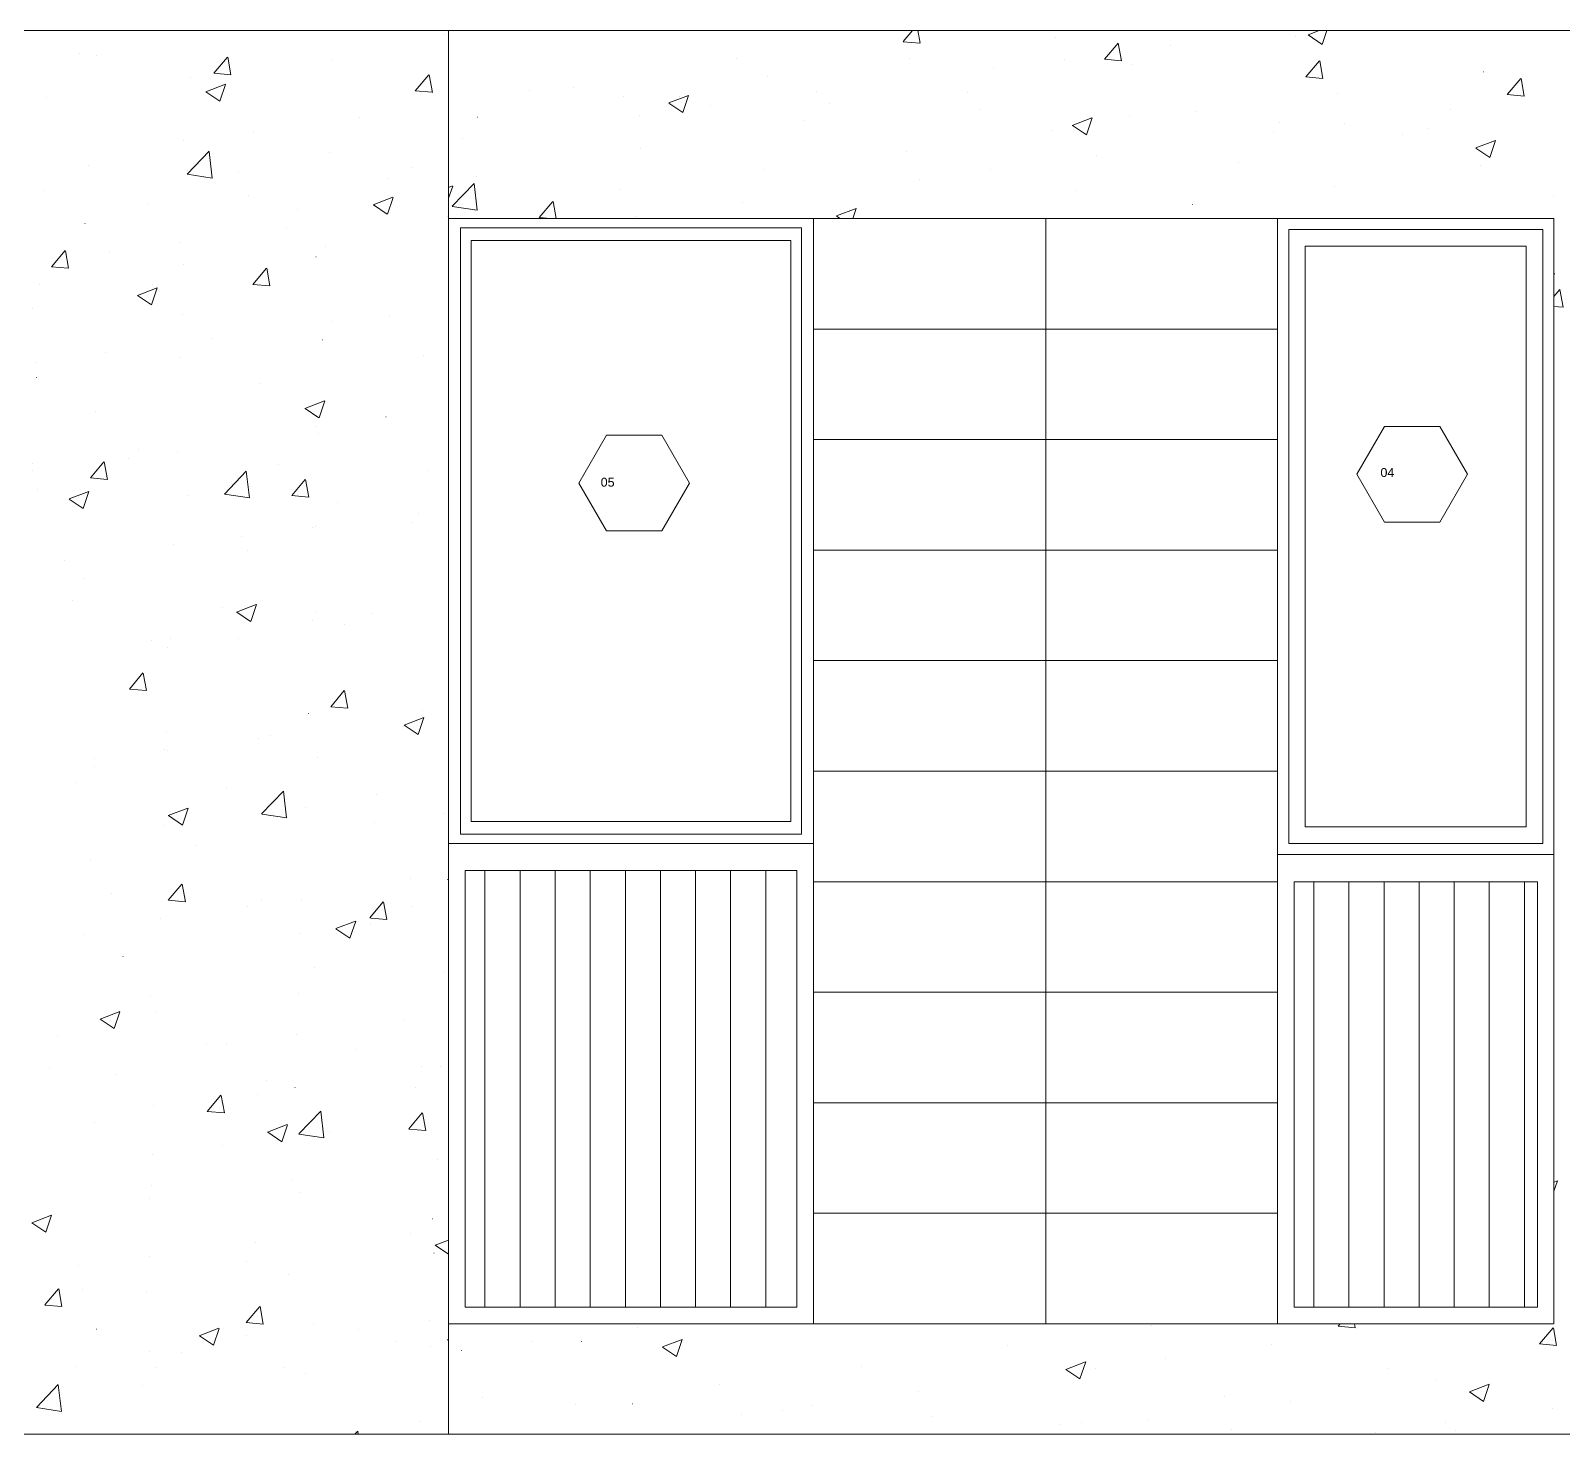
# Model space of a CAD drawing. Header units: centimetres. Extents: x -16179 to 12840, y -10704 to 3856.
# Drawn here: x 11809 to 12086.4, y -4075.6 to -3821.6 of the extents above; entities that cross this region are included whole.
import ezdxf

# ---------------------------------------------------------------- set-up
doc = ezdxf.new("R2010")
doc.units = ezdxf.units.CM
doc.header["$MEASUREMENT"] = 0
for name, color, linetype, lineweight in [('A-ELEV-MBE1_Num_Penna__7_Num_Penna__7_Num_Penna__7_Num_Penna__7_Num_Penna__7_Num_Penna__7_Num_Penna__7_Num_Penna__7_Num_Penna__7_Num_Penna__7', 7, 'Continuous', 18), ('A-ELEV-PATT_Num_Penna__8_Num_Penna__8_Num_Penna__8_Num_Penna__8_Num_Penna__8_Num_Penna__8_Num_Penna__8_Num_Penna__8_Num_Penna__8_Num_Penna__8', 8, 'Continuous', 18), ('AA - pareti sezionate_Num_Penna__7_Num_Penna__7_Num_Penna__7_Num_Penna__7_Num_Penna__7_Num_Penna__7_Num_Penna__7_Num_Penna__7_Num_Penna__7_Num_Penna__7', 7, 'Continuous', 18), ('AA - serramenti e porte_Num_Penna__4_Num_Penna__4_Num_Penna__4_Num_Penna__4_Num_Penna__4_Num_Penna__4_Num_Penna__4_Num_Penna__4_Num_Penna__4_Num_Penna__4', 4, 'Continuous', 18), ('AA pareti non sezionate_Num_Penna__2_Num_Penna__2_Num_Penna__2_Num_Penna__2_Num_Penna__2_Num_Penna__2_Num_Penna__2_Num_Penna__2_Num_Penna__2_Num_Penna__2', 2, 'Continuous', 18), ('linee sezioni frecce_Num_Penna__1_Num_Penna__255_Num_Penna__255_Num_Penna__255_Num_Penna__255_Num_Penna__255_Num_Penna__255_Num_Penna__255_Num_Penna__255_Num_Penna__255', 255, 'Continuous', 18), ('SIMBOLI FINESTRE_Num_Penna__3_Num_Penna__3_Num_Penna__3_Num_Penna__3_Num_Penna__3_Num_Penna__3_Num_Penna__3_Num_Penna__3_Num_Penna__3_Num_Penna__3', 3, 'Continuous', 18)]:
    doc.layers.add(name, color=color, linetype=linetype, lineweight=lineweight)
doc.styles.add('GENERATED_STYLE_1', font='Arial.ttf')

msp = doc.modelspace()

# ---------------------------------------------------------------- linework, layer by layer
at = {"layer": 'A-ELEV-MBE1_Num_Penna__7_Num_Penna__7_Num_Penna__7_Num_Penna__7_Num_Penna__7_Num_Penna__7_Num_Penna__7_Num_Penna__7_Num_Penna__7_Num_Penna__7', "color": 7, "linetype": 'Continuous', "lineweight": 18}
for p, q in [((12034.66, -3855.57), (11950.66, -3855.57)), ((11992.71, -4055.57), (11992.71, -3855.57)), ((12034.66, -3875.57), (12034.66, -3855.57)), ((12084.66, -4055.57), (12084.66, -3855.57)), ((11950.66, -3875.57), (12034.66, -3875.57)), ((12034.66, -3895.57), (12034.66, -3875.57)), ((12034.66, -3895.57), (11950.66, -3895.57)), ((12034.66, -3915.57), (12034.66, -3895.57)), ((11950.66, -3915.57), (12034.66, -3915.57)), ((12034.66, -3935.57), (12034.66, -3915.57)), ((11950.66, -3935.57), (12034.66, -3935.57)), ((12034.66, -3955.57), (12034.66, -3935.57)), ((12034.66, -3955.57), (11950.66, -3955.57)), ((11950.66, -3968.64), (11950.66, -4055.57)), ((11887.69, -4052.57), (11887.69, -3973.57)), ((11947.64, -3973.57), (11887.69, -3973.57)), ((11891.24, -4052.57), (11891.24, -3973.57)), ((11897.59, -4052.57), (11897.59, -3973.57)), ((11903.94, -4052.57), (11903.94, -3973.57)), ((11910.29, -4052.57), (11910.29, -3973.57)), ((11916.64, -4052.57), (11916.64, -3973.57)), ((11922.99, -4052.57), (11922.99, -3973.57)), ((11929.34, -4052.57), (11929.34, -3973.57)), ((11935.69, -4052.57), (11935.69, -3973.57)), ((11942.04, -4052.57), (11942.04, -3973.57)), ((11947.64, -3973.57), (11947.64, -4052.57)), ((11950.66, -3975.57), (12034.66, -3975.57)), ((12034.66, -3995.57), (12034.66, -3975.57)), ((12037.66, -4052.57), (12037.66, -3975.57)), ((12081.66, -3975.57), (12037.66, -3975.57)), ((12041.21, -4052.57), (12041.21, -3975.57)), ((12047.56, -4052.57), (12047.56, -3975.57)), ((12053.91, -4052.57), (12053.91, -3975.57)), ((12060.26, -4052.57), (12060.26, -3975.57)), ((12066.61, -4052.57), (12066.61, -3975.57)), ((12072.96, -4052.57), (12072.96, -3975.57)), ((12079.31, -4052.57), (12079.31, -3975.57)), ((12081.66, -3975.57), (12081.66, -4052.57)), ((11950.66, -3995.57), (12034.66, -3995.57)), ((12034.66, -4015.57), (12034.66, -3995.57)), ((11950.66, -4015.57), (12034.66, -4015.57)), ((12034.66, -4035.57), (12034.66, -4015.57)), ((12034.66, -4035.57), (11950.66, -4035.57)), ((12034.66, -4055.57), (12034.66, -4035.57)), ((11887.69, -4052.57), (11947.64, -4052.57)), ((12037.66, -4052.57), (12081.66, -4052.57)), ((11950.66, -4055.57), (12034.66, -4055.57))]:
    msp.add_line(p, q, dxfattribs=at)
at = {"layer": 'A-ELEV-PATT_Num_Penna__8_Num_Penna__8_Num_Penna__8_Num_Penna__8_Num_Penna__8_Num_Penna__8_Num_Penna__8_Num_Penna__8_Num_Penna__8_Num_Penna__8', "color": 8, "linetype": 'Continuous', "lineweight": 18}
for p, q in [((11883.7, -3822.34), (11883.7, -3822.34)), ((11966.43, -3821.61), (11966.43, -3821.61)), ((11966.9, -3823.56), (11968.57, -3821.57)), ((11966.9, -3823.57), (11969.94, -3823.83)), ((11969.98, -3823.85), (11969.56, -3821.57)), ((11994.43, -3822.78), (11994.44, -3822.78)), ((12003.33, -3826.75), (12005.78, -3823.83)), ((12006.42, -3827.03), (12005.83, -3823.85)), ((12037.85, -3822.59), (12037.86, -3822.59)), ((12040.2, -3822.34), (12042.2, -3821.57)), ((12040.21, -3822.36), (12042.74, -3824.06)), ((12042.74, -3824.06), (12043.58, -3821.57)), ((11817.95, -3825.66), (11817.95, -3825.66)), ((11820.97, -3826.13), (11820.98, -3826.13)), ((11842.19, -3829.27), (11844.64, -3826.35)), ((11845.29, -3829.55), (11844.7, -3826.36)), ((11863.67, -3826.78), (11863.67, -3826.78)), ((11936.8, -3826.69), (11936.81, -3826.69)), ((11968.05, -3826.59), (11968.05, -3826.59)), ((11996.01, -3826.73), (11996.01, -3826.73)), ((12003.34, -3826.76), (12006.38, -3827.02)), ((12015.25, -3824.2), (12015.25, -3824.2)), ((11842.21, -3829.27), (11845.24, -3829.54)), ((11878.63, -3832.46), (11881.08, -3829.54)), ((11881.73, -3832.74), (11881.14, -3829.55)), ((11983.29, -3828.41), (11983.3, -3828.41)), ((12008.23, -3827.67), (12008.23, -3827.67)), ((12039.77, -3829.94), (12042.22, -3827.02)), ((12042.86, -3830.22), (12042.27, -3827.04)), ((12071.94, -3829.05), (12071.95, -3829.05)), ((11838.01, -3830.03), (11838.01, -3830.03)), ((11840.71, -3832.64), (11844.27, -3831.27)), ((11843.26, -3834.36), (11844.29, -3831.29)), ((11878.64, -3832.46), (11881.68, -3832.73)), ((11899.32, -3832.39), (11899.33, -3832.39)), ((11907.18, -3831.78), (11907.18, -3831.78)), ((11942.39, -3829.84), (11942.39, -3829.84)), ((12039.78, -3829.94), (12042.81, -3830.21)), ((12076.21, -3833.13), (12078.66, -3830.21)), ((12079.29, -3833.41), (12078.7, -3830.22)), ((11811.92, -3833.61), (11811.93, -3833.61)), ((11840.72, -3832.66), (11843.25, -3834.36)), ((11916.31, -3833.42), (11916.31, -3833.42)), ((11924.51, -3834.66), (11928.07, -3833.29)), ((11924.52, -3834.67), (11927.05, -3836.38)), ((11926.44, -3833.53), (11926.44, -3833.53)), ((11927.05, -3836.38), (11928.08, -3833.31)), ((11931.97, -3835.16), (11931.97, -3835.16)), ((11951.21, -3832.63), (11951.21, -3832.63)), ((11953.56, -3834.68), (11953.56, -3834.68)), ((11978.6, -3832.76), (11978.6, -3832.76)), ((12045.56, -3832.86), (12045.56, -3832.86)), ((12076.22, -3833.13), (12079.25, -3833.4)), ((11868.62, -3837.26), (11868.63, -3837.26)), ((11889.92, -3837.23), (11889.93, -3837.23)), ((11919.25, -3836.84), (11919.26, -3836.84)), ((11948.97, -3837.84), (11948.98, -3837.84)), ((11980.68, -3835.83), (11980.68, -3835.83)), ((11997.51, -3838.73), (12001.07, -3837.36)), ((12000.06, -3840.44), (12001.09, -3837.37)), ((12007.79, -3836.97), (12007.8, -3836.97)), ((12019.9, -3836.12), (12019.9, -3836.12)), ((12065.92, -3835.8), (12065.93, -3835.8)), ((11849.38, -3839.79), (11849.39, -3839.79)), ((11993.82, -3839.69), (11993.82, -3839.69)), ((11997.53, -3838.74), (12000.05, -3840.44)), ((12033.97, -3840.01), (12033.97, -3840.01)), ((12034.91, -3838.12), (12034.92, -3838.12)), ((12046.68, -3838.34), (12046.69, -3838.34)), ((12057.25, -3840.37), (12057.26, -3840.37)), ((12062.03, -3839.26), (12062.03, -3839.26)), ((11836.67, -3841.47), (11836.67, -3841.47)), ((11837.37, -3847.53), (11841.32, -3843.41)), ((11841.89, -3848.25), (11841.33, -3843.42)), ((11887.17, -3841.06), (11887.17, -3841.06)), ((11919.35, -3842.93), (11919.35, -3842.93)), ((11967.43, -3843.5), (11967.44, -3843.5)), ((12070.52, -3842.79), (12074.08, -3841.43)), ((12070.53, -3842.81), (12073.06, -3844.51)), ((12073.06, -3844.51), (12074.09, -3841.44)), ((11819.57, -3846.01), (11819.57, -3846.01)), ((11863.05, -3843.69), (11863.05, -3843.69)), ((11878.13, -3846.27), (11878.13, -3846.27)), ((12001.88, -3844.24), (12001.89, -3844.24)), ((12027.63, -3845.45), (12027.63, -3845.45)), ((12071.32, -3845.97), (12071.33, -3845.97)), ((11837.38, -3847.55), (11841.9, -3848.25)), ((11837.39, -3846.94), (11837.39, -3846.94)), ((11846.68, -3847.16), (11846.69, -3847.16)), ((11873.8, -3848.3), (11873.81, -3848.3)), ((11889.72, -3848.02), (11889.73, -3848.02)), ((11941.77, -3846.75), (11941.78, -3846.75)), ((11969.93, -3848.44), (11969.93, -3848.44)), ((11982.64, -3846.77), (11982.65, -3846.77)), ((11811.31, -3850.52), (11811.31, -3850.52)), ((11848.5, -3851.35), (11848.51, -3851.35)), ((11871.03, -3853.09), (11874.59, -3851.73)), ((11873.58, -3854.81), (11874.61, -3851.74)), ((11884.66, -3849.95), (11885.38, -3849.68)), ((11884.66, -3851.88), (11885.4, -3849.69)), ((11885.31, -3853.36), (11889.27, -3849.23)), ((11889.83, -3854.07), (11889.27, -3849.25)), ((11915.69, -3850.33), (11915.69, -3850.33)), ((11998, -3850.54), (11998.01, -3850.54)), ((12044.94, -3849.77), (12044.94, -3849.77)), ((12084.64, -3851.62), (12084.65, -3851.62)), ((11830.28, -3852.83), (11830.28, -3852.83)), ((11857.4, -3853.98), (11857.4, -3853.98)), ((11871.05, -3853.11), (11873.57, -3854.81)), ((11885.32, -3853.37), (11889.84, -3854.07)), ((11889.3, -3854.14), (11889.31, -3854.14)), ((11901.07, -3855.4), (11903.52, -3852.48)), ((11904.14, -3855.57), (11903.57, -3852.5)), ((11937.84, -3852.67), (11937.85, -3852.67)), ((11954.83, -3855.11), (11958.39, -3853.75)), ((11957.8, -3855.57), (11958.41, -3853.76)), ((12019.28, -3853.03), (12019.29, -3853.03)), ((11818.87, -3856.44), (11818.88, -3856.44)), ((11855.26, -3857.3), (11855.27, -3857.3)), ((11884.51, -3855.12), (11884.52, -3855.12)), ((11901.08, -3855.4), (11903.01, -3855.57)), ((11918.6, -3855.2), (11918.61, -3855.2)), ((11954.84, -3855.12), (11955.51, -3855.57)), ((11836.02, -3859.83), (11836.03, -3859.83)), ((11812.81, -3864.29), (11815.26, -3861.37)), ((11815.9, -3864.57), (11815.32, -3861.39)), ((11823.3, -3861.5), (11823.31, -3861.5)), ((11860.67, -3862.51), (11860.68, -3862.51)), ((11862.43, -3860.6), (11862.44, -3860.6)), ((11812.82, -3864.3), (11815.85, -3864.56)), ((11836.77, -3863.85), (11836.78, -3863.85)), ((11849.24, -3867.48), (11851.69, -3864.56)), ((11852.34, -3867.76), (11851.75, -3864.58)), ((12084.78, -3865.59), (12084.79, -3865.59)), ((11810.69, -3867.43), (11810.69, -3867.43)), ((11828.35, -3869.48), (11831.91, -3868.11)), ((11830.9, -3871.2), (11831.93, -3868.13)), ((11831.05, -3867.59), (11831.05, -3867.59)), ((11849.25, -3867.49), (11852.29, -3867.75)), ((12084.66, -3869.66), (12085.71, -3868.42)), ((12086.34, -3871.62), (12085.75, -3868.44)), ((11828.36, -3869.49), (11830.89, -3871.2)), ((11809.46, -3871.83), (11809.46, -3871.83)), ((11836.58, -3872.98), (11836.58, -3872.98)), ((11873.98, -3873.11), (11873.98, -3873.11)), ((12084.66, -3871.47), (12086.3, -3871.61)), ((11863.7, -3874.12), (11863.7, -3874.12)), ((11841.9, -3877.33), (11841.9, -3877.33)), ((11861.81, -3877.51), (11861.82, -3877.51)), ((11809.94, -3881.54), (11809.94, -3881.54)), ((11822.66, -3879.87), (11822.66, -3879.87)), ((11836.15, -3880.76), (11836.16, -3880.76)), ((11880.07, -3880.28), (11880.08, -3880.28)), ((11810.07, -3884.34), (11810.08, -3884.34)), ((11850.45, -3885.37), (11850.45, -3885.37)), ((11820.82, -3890.46), (11820.83, -3890.46)), ((11858.67, -3889.93), (11862.23, -3888.57)), ((11858.69, -3889.95), (11861.21, -3891.65)), ((11861.22, -3891.65), (11862.25, -3888.58)), ((11860.62, -3893.15), (11860.62, -3893.15)), ((11873.33, -3891.47), (11873.34, -3891.47)), ((11861.2, -3894.42), (11861.2, -3894.42)), ((11826.69, -3898.94), (11826.69, -3898.94)), ((11828.53, -3897.37), (11828.54, -3897.37)), ((11835.54, -3897.68), (11835.54, -3897.68)), ((11809.29, -3899.9), (11809.3, -3899.9)), ((11809.45, -3901.25), (11809.46, -3901.25)), ((11819.86, -3902.5), (11822.3, -3899.58)), ((11822.95, -3902.78), (11822.36, -3899.6)), ((11844.1, -3905.42), (11848.06, -3901.3)), ((11848.62, -3906.14), (11848.06, -3901.31)), ((11853.8, -3900.08), (11853.81, -3900.08)), ((11880.92, -3901.23), (11880.93, -3901.23)), ((11819.87, -3902.51), (11822.9, -3902.77)), ((11856.29, -3905.69), (11858.74, -3902.77)), ((11859.39, -3905.97), (11858.8, -3902.79)), ((11810.28, -3904.61), (11810.28, -3904.61)), ((11815.99, -3906.32), (11819.55, -3904.95)), ((11816, -3906.33), (11818.53, -3908.04)), ((11818.54, -3908.04), (11819.57, -3904.97)), ((11837.4, -3905.76), (11837.4, -3905.76)), ((11844.11, -3905.44), (11848.63, -3906.14)), ((11856.3, -3905.7), (11859.34, -3905.96)), ((11864.51, -3906.91), (11864.52, -3906.91)), ((11879.21, -3908.97), (11879.21, -3908.97)), ((11859.97, -3911.51), (11859.97, -3911.51)), ((11860.58, -3911.33), (11860.58, -3911.33)), ((11877.98, -3910.6), (11877.98, -3910.6)), ((11834.92, -3914.59), (11834.92, -3914.59)), ((11847.25, -3913.18), (11847.26, -3913.18)), ((11815.17, -3917.4), (11815.17, -3917.4)), ((11848.35, -3915.68), (11848.36, -3915.68)), ((11818.72, -3920.77), (11818.73, -3920.77)), ((11816.58, -3924.76), (11816.58, -3924.76)), ((11843.7, -3925.9), (11843.7, -3925.9)), ((11846.31, -3926.77), (11849.87, -3925.4)), ((11848.86, -3928.49), (11849.89, -3925.42)), ((11846.33, -3926.79), (11848.85, -3928.49)), ((11859.96, -3928.25), (11859.96, -3928.25)), ((11860.52, -3926.83), (11860.53, -3926.83)), ((11865.84, -3929.01), (11865.85, -3929.01)), ((11870.82, -3927.05), (11870.82, -3927.05)), ((11830.9, -3931.92), (11830.9, -3931.92)), ((11834.3, -3931.5), (11834.31, -3931.5)), ((11846.6, -3931.54), (11846.61, -3931.54)), ((11833.89, -3933.22), (11833.89, -3933.22)), ((11826.9, -3940.71), (11829.35, -3937.8)), ((11830, -3941), (11829.41, -3937.81)), ((11826.92, -3940.72), (11829.95, -3940.99)), ((11863.34, -3943.9), (11865.79, -3940.98)), ((11866.44, -3944.18), (11865.85, -3941)), ((11859.34, -3945.16), (11859.35, -3945.16)), ((11863.35, -3943.91), (11866.39, -3944.17)), ((11876.63, -3947.22), (11880.19, -3945.86)), ((11879.18, -3948.94), (11880.21, -3945.87)), ((11879.92, -3944.61), (11879.93, -3944.61)), ((11884.56, -3944.82), (11884.57, -3944.82)), ((11833.68, -3948.41), (11833.69, -3948.41)), ((11876.65, -3947.24), (11879.18, -3948.94)), ((11833.24, -3951.58), (11833.25, -3951.58)), ((11850.3, -3949.7), (11850.3, -3949.7)), ((11852.48, -3949.05), (11852.49, -3949.05)), ((11820.52, -3953.25), (11820.53, -3953.25)), ((11833.8, -3951.86), (11833.81, -3951.86)), ((11860.92, -3953.01), (11860.93, -3953.01)), ((11820.67, -3954.78), (11820.68, -3954.78)), ((11817.4, -3957.54), (11817.4, -3957.54)), ((11844.52, -3958.69), (11844.52, -3958.69)), ((11850.84, -3963.32), (11854.79, -3959.19)), ((11855.36, -3964.03), (11854.8, -3959.21)), ((11871.63, -3959.83), (11871.64, -3959.83)), ((11833.95, -3963.61), (11837.51, -3962.24)), ((11836.5, -3965.33), (11837.53, -3962.26)), ((11858.72, -3962.07), (11858.73, -3962.07)), ((11833.07, -3965.32), (11833.07, -3965.32)), ((11833.97, -3963.62), (11836.49, -3965.33)), ((11850.85, -3963.33), (11855.37, -3964.04)), ((11871.2, -3964.86), (11871.2, -3964.86)), ((11883.92, -3963.18), (11883.92, -3963.18)), ((11839.12, -3969.08), (11839.12, -3969.08)), ((11819.88, -3971.62), (11819.88, -3971.62)), ((11833.95, -3978.93), (11836.4, -3976.01)), ((11837.05, -3979.21), (11836.46, -3976.02)), ((11877.83, -3974.92), (11877.83, -3974.92)), ((11884.49, -3975.17), (11884.5, -3975.17)), ((11823.7, -3977.68), (11823.7, -3977.68)), ((11833.96, -3978.93), (11837, -3979.2)), ((11850.82, -3978.83), (11850.82, -3978.83)), ((11858.11, -3978.98), (11858.11, -3978.98)), ((11870.66, -3981.79), (11872.84, -3979.19)), ((11873.48, -3982.39), (11872.9, -3979.21)), ((11832.45, -3982.23), (11832.45, -3982.23)), ((11848.2, -3980.01), (11848.21, -3980.01)), ((11870.39, -3982.11), (11870.66, -3981.79)), ((11870.4, -3982.12), (11870.66, -3982.14)), ((11870.66, -3982.14), (11873.44, -3982.39)), ((11877.93, -3979.98), (11877.94, -3979.98)), ((11857.84, -3984.89), (11857.84, -3984.89)), ((11864.27, -3984.06), (11867.83, -3982.69)), ((11864.29, -3984.08), (11866.82, -3985.78)), ((11866.82, -3985.78), (11867.85, -3982.71)), ((11870.55, -3983.22), (11870.56, -3983.22)), ((11818.58, -3985.09), (11818.58, -3985.09)), ((11825.75, -3989.12), (11825.76, -3989.12)), ((11860.37, -3991.16), (11860.38, -3991.16)), ((11883.87, -3992.08), (11883.88, -3992.08)), ((11857.49, -3995.89), (11857.49, -3995.89)), ((11830.75, -3996.25), (11830.75, -3996.25)), ((11821.59, -4000.44), (11825.15, -3999.08)), ((11821.61, -4000.46), (11824.13, -4002.16)), ((11824.14, -4002.16), (11825.17, -3999.1)), ((11831.83, -3999.14), (11831.83, -3999.14)), ((11876.43, -4000.72), (11876.43, -4000.72)), ((11813.81, -4003.64), (11813.81, -4003.64)), ((11857.19, -4003.26), (11857.19, -4003.26)), ((11840.92, -4004.79), (11840.93, -4004.79)), ((11844.47, -4004.93), (11844.48, -4004.93)), ((11868.04, -4005.93), (11868.05, -4005.93)), ((11812.39, -4009.15), (11812.39, -4009.15)), ((11879.77, -4008.94), (11879.78, -4008.94)), ((11883.26, -4008.99), (11883.26, -4008.99)), ((11824.52, -4010.47), (11824.52, -4010.47)), ((11851.63, -4011.61), (11851.64, -4011.61)), ((11841, -4017.14), (11843.45, -4014.22)), ((11844.1, -4017.42), (11843.51, -4014.23)), ((11850.15, -4014.02), (11850.15, -4014.02)), ((11856.87, -4012.8), (11856.88, -4012.8)), ((11878.75, -4012.76), (11878.76, -4012.76)), ((11831.21, -4016.05), (11831.22, -4016.05)), ((11841.01, -4017.14), (11844.05, -4017.41)), ((11857.57, -4021.21), (11861.53, -4017.09)), ((11862.09, -4021.93), (11861.53, -4017.1)), ((11877.44, -4020.32), (11879.89, -4017.41)), ((11880.53, -4020.61), (11879.95, -4017.42)), ((11820.52, -4019.11), (11820.53, -4019.11)), ((11851.91, -4020.9), (11855.47, -4019.53)), ((11851.93, -4020.91), (11854.46, -4022.62)), ((11854.46, -4022.62), (11855.49, -4019.55)), ((11863.06, -4020.76), (11863.07, -4020.76)), ((11877.45, -4020.33), (11880.49, -4020.6)), ((11843.82, -4023.29), (11843.83, -4023.29)), ((11857.58, -4021.23), (11862.1, -4021.93)), ((11831.11, -4024.97), (11831.11, -4024.97)), ((11882.64, -4025.9), (11882.64, -4025.9)), ((11830.82, -4030.61), (11830.82, -4030.61)), ((11856.25, -4029.71), (11856.26, -4029.71)), ((11857.94, -4031.76), (11857.94, -4031.76)), ((12084.66, -4029.92), (12085.28, -4029.69)), ((12084.66, -4031.59), (12085.3, -4029.7)), ((11830.59, -4032.96), (11830.6, -4032.96)), ((11809.23, -4037.28), (11812.79, -4035.92)), ((11809.25, -4037.3), (11811.77, -4039)), ((11811.78, -4039), (11812.81, -4035.93)), ((11881.78, -4036.57), (11881.79, -4036.57)), ((11877.68, -4039.25), (11877.68, -4039.25)), ((11882.24, -4041.35), (11884.66, -4040.42)), ((11849.7, -4040.8), (11849.71, -4040.8)), ((11882.02, -4042.81), (11882.03, -4042.81)), ((11882.25, -4041.37), (11884.66, -4042.99)), ((11817.74, -4045), (11817.75, -4045)), ((11830.46, -4043.33), (11830.47, -4043.33)), ((11848.05, -4044.34), (11848.06, -4044.34)), ((11855.64, -4046.62), (11855.64, -4046.62)), ((11811.61, -4052.16), (11814.06, -4049.24)), ((11814.71, -4052.44), (11814.12, -4049.26)), ((11818.43, -4049.42), (11818.43, -4049.42)), ((11829.98, -4049.87), (11829.98, -4049.87)), ((11811.62, -4052.17), (11814.66, -4052.43)), ((11848.05, -4055.35), (11850.5, -4052.43)), ((11851.14, -4055.63), (11850.56, -4052.45)), ((11820.92, -4056.57), (11820.93, -4056.57)), ((11839.55, -4057.73), (11843.11, -4056.37)), ((11842.1, -4059.46), (11843.13, -4056.39)), ((11848.06, -4055.35), (11851.1, -4055.62)), ((11860.22, -4055.49), (11860.23, -4055.49)), ((11868.42, -4056.61), (11868.42, -4056.61)), ((11881.14, -4054.93), (11881.14, -4054.93)), ((11918.92, -4056.2), (11918.93, -4056.2)), ((12011.87, -4055.96), (12011.87, -4055.96)), ((12045.63, -4056.02), (12046, -4055.57)), ((12045.63, -4056.02), (12048.67, -4056.29)), ((12048.71, -4056.3), (12048.57, -4055.57)), ((12082.06, -4059.21), (12084.51, -4056.29)), ((12085.14, -4059.49), (12084.56, -4056.31)), ((11839.57, -4057.75), (11842.1, -4059.46)), ((11848.04, -4057.72), (11848.05, -4057.72)), ((11875.16, -4058.86), (11875.17, -4058.86)), ((11881.4, -4059.72), (11881.41, -4059.72)), ((11884.49, -4058.54), (11884.66, -4058.32)), ((11884.5, -4058.54), (11884.66, -4058.56)), ((11899.68, -4058.73), (11899.69, -4058.73)), ((11908.67, -4058.78), (11908.68, -4058.78)), ((11923.35, -4059.75), (11926.91, -4058.39)), ((11923.36, -4059.77), (11925.89, -4061.47)), ((11925.9, -4061.47), (11926.93, -4058.4)), ((11985.78, -4059.54), (11985.79, -4059.54)), ((12033.64, -4059.38), (12033.64, -4059.38)), ((12082.07, -4059.21), (12085.11, -4059.48)), ((12084.33, -4058.57), (12084.34, -4058.57)), ((11830.6, -4060.57), (11830.6, -4060.57)), ((11836.34, -4060.83), (11836.34, -4060.83)), ((11886.96, -4060.41), (11886.97, -4060.41)), ((11996.36, -4063.82), (11999.92, -4062.46)), ((11998.9, -4065.54), (11999.93, -4062.47)), ((12014.4, -4061.91), (12014.4, -4061.91)), ((11817.1, -4063.36), (11817.1, -4063.36)), ((11831.64, -4063.39), (11831.64, -4063.39)), ((11855.02, -4063.53), (11855.02, -4063.53)), ((11858.75, -4064.54), (11858.76, -4064.54)), ((11959.4, -4063.34), (11959.4, -4063.34)), ((11996.37, -4063.83), (11998.9, -4065.54)), ((12001.68, -4063.58), (12001.68, -4063.58)), ((12054.71, -4063.66), (12054.71, -4063.66)), ((11810.09, -4070.7), (11814.05, -4066.57)), ((11814.61, -4071.41), (11814.05, -4066.59)), ((11829.36, -4066.79), (11829.36, -4066.79)), ((11933.74, -4066.6), (11933.75, -4066.6)), ((11969.6, -4067.81), (11969.6, -4067.81)), ((12063.29, -4065.81), (12063.3, -4065.81)), ((12069.37, -4067.89), (12072.92, -4066.52)), ((12069.38, -4067.9), (12071.9, -4069.61)), ((12071.91, -4069.61), (12072.94, -4066.54)), ((11810.1, -4070.71), (11814.62, -4071.41)), ((11890.79, -4068.91), (11890.79, -4068.91)), ((11907.66, -4070.17), (11907.66, -4070.17)), ((11917.9, -4070.05), (11917.91, -4070.05)), ((11950.36, -4070.34), (11950.36, -4070.34)), ((12025.08, -4068.74), (12025.09, -4068.74)), ((12036.91, -4069.62), (12036.91, -4069.62)), ((11879.62, -4073.27), (11879.63, -4073.27)), ((11937.64, -4072.01), (11937.64, -4072.01)), ((11945.02, -4071.2), (11945.03, -4071.2)), ((11972.14, -4072.35), (11972.15, -4072.35)), ((11999.26, -4073.49), (11999.26, -4073.49)), ((12011.25, -4072.87), (12011.25, -4072.87)), ((12065.07, -4073.51), (12065.08, -4073.51)), ((12084.31, -4070.98), (12084.32, -4070.98)), ((11867.7, -4075.57), (11868.26, -4074.98)), ((11867.77, -4074.97), (11867.78, -4074.97)), ((11868.33, -4075.57), (11868.27, -4074.99)), ((11995.45, -4073.83), (11995.46, -4073.83)), ((12026.38, -4074.64), (12026.38, -4074.64)), ((12052.35, -4075.19), (12052.36, -4075.19)), ((12066.88, -4074.81), (12066.88, -4074.81))]:
    msp.add_line(p, q, dxfattribs=at)
at = {"layer": 'AA - pareti sezionate_Num_Penna__7_Num_Penna__7_Num_Penna__7_Num_Penna__7_Num_Penna__7_Num_Penna__7_Num_Penna__7_Num_Penna__7_Num_Penna__7_Num_Penna__7', "color": 7, "linetype": 'Continuous', "lineweight": 18}
msp.add_line((12534.75, -4075.57), (11533.96, -4075.57), dxfattribs=at)
at = {"layer": 'AA - serramenti e porte_Num_Penna__4_Num_Penna__4_Num_Penna__4_Num_Penna__4_Num_Penna__4_Num_Penna__4_Num_Penna__4_Num_Penna__4_Num_Penna__4_Num_Penna__4', "color": 4, "linetype": 'Continuous', "lineweight": 18}
for p, q in [((11884.66, -3855.57), (11950.66, -3855.56)), ((11886.81, -3966.97), (11886.81, -3857.24)), ((11886.81, -3857.24), (11948.52, -3857.24)), ((11948.52, -3966.97), (11948.52, -3857.24)), ((11950.66, -3968.64), (11950.66, -3855.57)), ((12034.66, -3855.57), (12084.66, -3855.57)), ((12034.66, -4055.57), (12034.66, -3855.57)), ((12034.66, -3855.57), (12084.66, -3855.57)), ((12084.66, -3855.57), (12084.66, -3970.64)), ((11888.73, -3964.67), (11888.73, -3859.54)), ((11888.73, -3859.54), (11946.6, -3859.54)), ((11946.6, -3964.67), (11946.6, -3859.54)), ((12082.66, -3857.57), (12036.66, -3857.57)), ((12036.66, -3857.57), (12036.66, -3968.64)), ((12082.66, -3857.57), (12082.66, -3968.64)), ((12079.66, -3860.57), (12039.66, -3860.57)), ((12039.66, -3860.57), (12039.66, -3965.64)), ((12079.66, -3860.57), (12079.66, -3965.64)), ((12034.66, -3975.57), (12034.66, -3955.57)), ((11946.6, -3964.67), (11888.73, -3964.67)), ((11948.52, -3966.97), (11886.81, -3966.97)), ((12079.66, -3965.64), (12039.66, -3965.64)), ((11950.66, -3968.64), (11884.69, -3968.64)), ((12084.66, -3970.64), (12034.66, -3970.64)), ((12082.66, -3968.64), (12036.66, -3968.64)), ((11950.66, -4055.57), (11884.69, -4055.57)), ((12084.58, -4055.57), (12034.66, -4055.57))]:
    msp.add_line(p, q, dxfattribs=at)
at = {"layer": 'AA pareti non sezionate_Num_Penna__2_Num_Penna__2_Num_Penna__2_Num_Penna__2_Num_Penna__2_Num_Penna__2_Num_Penna__2_Num_Penna__2_Num_Penna__2_Num_Penna__2', "color": 2, "linetype": 'Continuous', "lineweight": 18}
for p, q in [((11539.46, -3821.57), (12484.75, -3821.57)), ((11884.66, -4075.57), (11884.66, -3821.57))]:
    msp.add_line(p, q, dxfattribs=at)
at = {"layer": 'linee sezioni frecce_Num_Penna__1_Num_Penna__255_Num_Penna__255_Num_Penna__255_Num_Penna__255_Num_Penna__255_Num_Penna__255_Num_Penna__255_Num_Penna__255_Num_Penna__255', "color": 255, "linetype": 'Continuous', "lineweight": 18}
for p, q in [((11884.66, -3855.57), (11884.66, -3968.64)), ((12084.66, -3855.57), (12084.66, -3970.64)), ((12084.66, -3860.57), (12084.66, -3965.64))]:
    msp.add_line(p, q, dxfattribs=at)
at = {"layer": 'SIMBOLI FINESTRE_Num_Penna__3_Num_Penna__3_Num_Penna__3_Num_Penna__3_Num_Penna__3_Num_Penna__3_Num_Penna__3_Num_Penna__3_Num_Penna__3_Num_Penna__3', "color": 3, "linetype": 'Continuous', "lineweight": 18}
for p, q in [((12054.01, -3893.19), (12049.01, -3901.85)), ((12064.01, -3893.19), (12054.01, -3893.19)), ((12069.01, -3901.85), (12064.01, -3893.19)), ((11913.23, -3894.78), (11908.23, -3903.44)), ((11923.23, -3894.78), (11913.23, -3894.78)), ((11928.23, -3903.44), (11923.23, -3894.78)), ((11908.23, -3903.44), (11913.23, -3912.1)), ((11923.23, -3912.1), (11928.23, -3903.44)), ((12049.01, -3901.85), (12054.01, -3910.51)), ((12064.01, -3910.51), (12069.01, -3901.85)), ((11913.23, -3912.1), (11923.23, -3912.1)), ((12054.01, -3910.51), (12064.01, -3910.51))]:
    msp.add_line(p, q, dxfattribs=at)

# ---------------------------------------------------------------- texts
at = {"layer": 'SIMBOLI FINESTRE_Num_Penna__3_Num_Penna__3_Num_Penna__3_Num_Penna__3_Num_Penna__3_Num_Penna__3_Num_Penna__3_Num_Penna__3_Num_Penna__3_Num_Penna__3', "color": 3, "linetype": 'Continuous', "lineweight": 18, "char_height": 1.615, "attachment_point": 7, "rotation": 359.8326, "style": 'GENERATED_STYLE_1'}
for s, insert in [('\\A1;04', (12053.26, -3902.36)), ('\\A1;05', (11912.18, -3904.11))]:
    msp.add_mtext(s, dxfattribs=dict(at, insert=insert))

doc.saveas('drawing.dxf')
